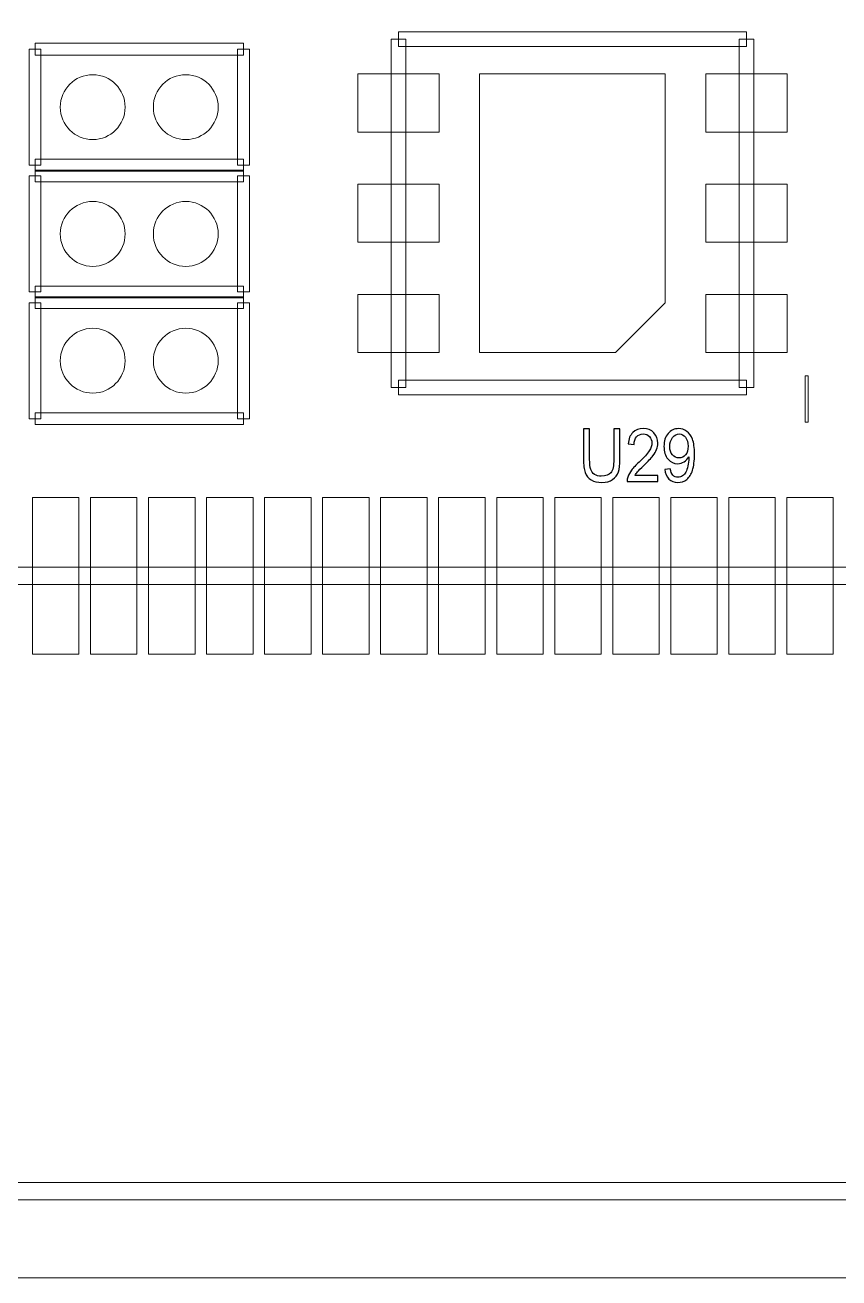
# Model space of a CAD drawing. Header units: millimetres. Extents: x -62 to 58, y -47 to 48.
# Drawn here: x -16.73 to -9.72, y -35.82 to -25.02 of the extents above; entities that cross this region are included whole.
import ezdxf

# ---------------------------------------------------------------- set-up
doc = ezdxf.new("R2010")
doc.units = ezdxf.units.MM
doc.header["$MEASUREMENT"] = 0
for name, color, linetype in [('BG_OUTLINE', 7, 'Continuous'), ('PG_SILKSCREEN_TOP', 7, 'Continuous'), ('PIN_SOLDERMASK_TOP', 7, 'Continuous'), ('RD_SILKSCREEN_TOP', 7, 'Continuous')]:
    doc.layers.add(name, color=color, linetype=linetype)

msp = doc.modelspace()

# ---------------------------------------------------------------- linework, layer by layer
at = {"layer": 'BG_OUTLINE', "lineweight": 9}
msp.add_open_spline([(-39.9999, -35.8165), (-39.9999, -35.8165), (-39.9999, 34.1833), (-39.9999, 34.1833), (-39.9999, 34.1833), (-39.9999, 34.1833), (39.9999, 34.1833), (39.9999, 34.1833), (39.9999, 34.1833), (39.9999, 34.1833), (39.9999, -35.8165), (39.9999, -35.8165), (39.9999, -35.8165), (39.9999, -35.8165), (-39.9999, -35.8165), (-39.9999, -35.8165)], degree=3, knots=[0, 0, 0, 0, 0.25, 0.25, 0.25, 0.25, 0.5, 0.5, 0.5, 0.5, 0.75, 0.75, 0.75, 0.75, 1, 1, 1, 1], dxfattribs=at)
at = {"layer": 'PG_SILKSCREEN_TOP', "lineweight": 9}
for points in [[(-13.5776, -25.1446), (-13.5776, -25.1446), (-13.4506, -25.1446), (-13.4506, -25.1446), (-13.4506, -25.1446), (-13.4506, -25.1446), (-13.4506, -28.1445), (-13.4506, -28.1445), (-13.4506, -28.1445), (-13.4506, -28.1445), (-13.5776, -28.1445), (-13.5776, -28.1445), (-13.5776, -28.1445), (-13.5776, -28.1445), (-13.5776, -25.1446), (-13.5776, -25.1446)], [(-10.5142, -25.0811), (-10.5142, -25.0811), (-10.5142, -25.2081), (-10.5142, -25.2081), (-10.5142, -25.2081), (-10.5142, -25.2081), (-13.5141, -25.2081), (-13.5141, -25.2081), (-13.5141, -25.2081), (-13.5141, -25.2081), (-13.5141, -25.0811), (-13.5141, -25.0811), (-13.5141, -25.0811), (-13.5141, -25.0811), (-10.5142, -25.0811), (-10.5142, -25.0811)], [(-10.4507, -28.1445), (-10.4507, -28.1445), (-10.5777, -28.1445), (-10.5777, -28.1445), (-10.5777, -28.1445), (-10.5777, -28.1445), (-10.5777, -25.1446), (-10.5777, -25.1446), (-10.5777, -25.1446), (-10.5777, -25.1446), (-10.4507, -25.1446), (-10.4507, -25.1446), (-10.4507, -25.1446), (-10.4507, -25.1446), (-10.4507, -28.1445), (-10.4507, -28.1445)], [(-16.5955, -26.23), (-16.5955, -26.23), (-16.6971, -26.23), (-16.6971, -26.23), (-16.6971, -26.23), (-16.6971, -26.23), (-16.6971, -25.2303), (-16.6971, -25.2303), (-16.6971, -25.2303), (-16.6971, -25.2303), (-16.5955, -25.2303), (-16.5955, -25.2303), (-16.5955, -25.2303), (-16.5955, -25.2303), (-16.5955, -26.23), (-16.5955, -26.23)], [(-16.6463, -25.2811), (-16.6463, -25.2811), (-16.6463, -25.1795), (-16.6463, -25.1795), (-16.6463, -25.1795), (-16.6463, -25.1795), (-14.8496, -25.1795), (-14.8496, -25.1795), (-14.8496, -25.1795), (-14.8496, -25.1795), (-14.8496, -25.2811), (-14.8496, -25.2811), (-14.8496, -25.2811), (-14.8496, -25.2811), (-16.6463, -25.2811), (-16.6463, -25.2811)], [(-14.9004, -25.2303), (-14.9004, -25.2303), (-14.7988, -25.2303), (-14.7988, -25.2303), (-14.7988, -25.2303), (-14.7988, -25.2303), (-14.7988, -26.23), (-14.7988, -26.23), (-14.7988, -26.23), (-14.7988, -26.23), (-14.9004, -26.23), (-14.9004, -26.23), (-14.9004, -26.23), (-14.9004, -26.23), (-14.9004, -25.2303), (-14.9004, -25.2303)], [(-14.8496, -26.1792), (-14.8496, -26.1792), (-14.8496, -26.2808), (-14.8496, -26.2808), (-14.8496, -26.2808), (-14.8496, -26.2808), (-16.6463, -26.2808), (-16.6463, -26.2808), (-16.6463, -26.2808), (-16.6463, -26.2808), (-16.6463, -26.1792), (-16.6463, -26.1792), (-16.6463, -26.1792), (-16.6463, -26.1792), (-14.8496, -26.1792), (-14.8496, -26.1792)], [(-16.5955, -27.3222), (-16.5955, -27.3222), (-16.6971, -27.3222), (-16.6971, -27.3222), (-16.6971, -27.3222), (-16.6971, -27.3222), (-16.6971, -26.3225), (-16.6971, -26.3225), (-16.6971, -26.3225), (-16.6971, -26.3225), (-16.5955, -26.3225), (-16.5955, -26.3225), (-16.5955, -26.3225), (-16.5955, -26.3225), (-16.5955, -27.3222), (-16.5955, -27.3222)], [(-16.6463, -26.3733), (-16.6463, -26.3733), (-16.6463, -26.2717), (-16.6463, -26.2717), (-16.6463, -26.2717), (-16.6463, -26.2717), (-14.8496, -26.2717), (-14.8496, -26.2717), (-14.8496, -26.2717), (-14.8496, -26.2717), (-14.8496, -26.3733), (-14.8496, -26.3733), (-14.8496, -26.3733), (-14.8496, -26.3733), (-16.6463, -26.3733), (-16.6463, -26.3733)], [(-14.9004, -26.3225), (-14.9004, -26.3225), (-14.7988, -26.3225), (-14.7988, -26.3225), (-14.7988, -26.3225), (-14.7988, -26.3225), (-14.7988, -27.3222), (-14.7988, -27.3222), (-14.7988, -27.3222), (-14.7988, -27.3222), (-14.9004, -27.3222), (-14.9004, -27.3222), (-14.9004, -27.3222), (-14.9004, -27.3222), (-14.9004, -26.3225), (-14.9004, -26.3225)], [(-14.8496, -27.2714), (-14.8496, -27.2714), (-14.8496, -27.373), (-14.8496, -27.373), (-14.8496, -27.373), (-14.8496, -27.373), (-16.6463, -27.373), (-16.6463, -27.373), (-16.6463, -27.373), (-16.6463, -27.373), (-16.6463, -27.2714), (-16.6463, -27.2714), (-16.6463, -27.2714), (-16.6463, -27.2714), (-14.8496, -27.2714), (-14.8496, -27.2714)], [(-16.5955, -28.4144), (-16.5955, -28.4144), (-16.6971, -28.4144), (-16.6971, -28.4144), (-16.6971, -28.4144), (-16.6971, -28.4144), (-16.6971, -27.4147), (-16.6971, -27.4147), (-16.6971, -27.4147), (-16.6971, -27.4147), (-16.5955, -27.4147), (-16.5955, -27.4147), (-16.5955, -27.4147), (-16.5955, -27.4147), (-16.5955, -28.4144), (-16.5955, -28.4144)], [(-16.6463, -27.4655), (-16.6463, -27.4655), (-16.6463, -27.3639), (-16.6463, -27.3639), (-16.6463, -27.3639), (-16.6463, -27.3639), (-14.8496, -27.3639), (-14.8496, -27.3639), (-14.8496, -27.3639), (-14.8496, -27.3639), (-14.8496, -27.4655), (-14.8496, -27.4655), (-14.8496, -27.4655), (-14.8496, -27.4655), (-16.6463, -27.4655), (-16.6463, -27.4655)], [(-14.9004, -27.4147), (-14.9004, -27.4147), (-14.7988, -27.4147), (-14.7988, -27.4147), (-14.7988, -27.4147), (-14.7988, -27.4147), (-14.7988, -28.4144), (-14.7988, -28.4144), (-14.7988, -28.4144), (-14.7988, -28.4144), (-14.9004, -28.4144), (-14.9004, -28.4144), (-14.9004, -28.4144), (-14.9004, -28.4144), (-14.9004, -27.4147), (-14.9004, -27.4147)], [(-9.9822, -28.0448), (-9.9822, -28.0448), (-9.9822, -28.4447), (-9.9822, -28.4447), (-9.9822, -28.4447), (-9.9822, -28.4447), (-10.0075, -28.4447), (-10.0075, -28.4447), (-10.0075, -28.4447), (-10.0075, -28.4447), (-10.0075, -28.0448), (-10.0075, -28.0448), (-10.0075, -28.0448), (-10.0075, -28.0448), (-9.9822, -28.0448), (-9.9822, -28.0448)], [(-13.5141, -28.208), (-13.5141, -28.208), (-13.5141, -28.081), (-13.5141, -28.081), (-13.5141, -28.081), (-13.5141, -28.081), (-10.5142, -28.081), (-10.5142, -28.081), (-10.5142, -28.081), (-10.5142, -28.081), (-10.5142, -28.208), (-10.5142, -28.208), (-10.5142, -28.208), (-10.5142, -28.208), (-13.5141, -28.208), (-13.5141, -28.208)], [(-14.8496, -28.3636), (-14.8496, -28.3636), (-14.8496, -28.4652), (-14.8496, -28.4652), (-14.8496, -28.4652), (-14.8496, -28.4652), (-16.6463, -28.4652), (-16.6463, -28.4652), (-16.6463, -28.4652), (-16.6463, -28.4652), (-16.6463, -28.3636), (-16.6463, -28.3636), (-16.6463, -28.3636), (-16.6463, -28.3636), (-14.8496, -28.3636), (-14.8496, -28.3636)], [(-1.5173, -29.6937), (-1.5173, -29.6937), (-1.5173, -29.8438), (-1.5173, -29.8438), (-1.5173, -29.8438), (-1.5173, -29.8438), (-22.9174, -29.8438), (-22.9174, -29.8438), (-22.9174, -29.8438), (-22.9174, -29.8438), (-22.9174, -29.6937), (-22.9174, -29.6937), (-22.9174, -29.6937), (-22.9174, -29.6937), (-1.5173, -29.6937), (-1.5173, -29.6937)], [(-22.9174, -35.1437), (-22.9174, -35.1437), (-22.9174, -34.9937), (-22.9174, -34.9937), (-22.9174, -34.9937), (-22.9174, -34.9937), (-1.5173, -34.9937), (-1.5173, -34.9937), (-1.5173, -34.9937), (-1.5173, -34.9937), (-1.5173, -35.1437), (-1.5173, -35.1437), (-1.5173, -35.1437), (-1.5173, -35.1437), (-22.9174, -35.1437), (-22.9174, -35.1437)]]:
    msp.add_open_spline(points, degree=3, knots=[0, 0, 0, 0, 0.25, 0.25, 0.25, 0.25, 0.5, 0.5, 0.5, 0.5, 0.75, 0.75, 0.75, 0.75, 1, 1, 1, 1], dxfattribs=at)
at = {"layer": 'PIN_SOLDERMASK_TOP', "lineweight": 9}
for points, knots in [([(-15.8694, -25.7301), (-15.8694, -25.5758), (-15.9945, -25.4508), (-16.1488, -25.4508), (-16.1488, -25.4508), (-16.3031, -25.4507), (-16.4282, -25.5758), (-16.4282, -25.7301), (-16.4282, -25.7301), (-16.4282, -25.8845), (-16.3031, -26.0095), (-16.1488, -26.0095), (-16.1488, -26.0095), (-15.9945, -26.0096), (-15.8694, -25.8845), (-15.8694, -25.7302)], [0, 0, 0, 0, 0.25, 0.25, 0.25, 0.25, 0.5, 0.5, 0.5, 0.5, 0.75, 0.75, 0.75, 0.75, 1, 1, 1, 1]), ([(-15.0677, -25.7301), (-15.0677, -25.5758), (-15.1928, -25.4508), (-15.3471, -25.4508), (-15.3471, -25.4508), (-15.5014, -25.4507), (-15.6265, -25.5758), (-15.6265, -25.7301), (-15.6265, -25.7301), (-15.6265, -25.8845), (-15.5014, -26.0095), (-15.3471, -26.0095), (-15.3471, -26.0095), (-15.1928, -26.0096), (-15.0677, -25.8845), (-15.0677, -25.7302)], [0, 0, 0, 0, 0.25, 0.25, 0.25, 0.25, 0.5, 0.5, 0.5, 0.5, 0.75, 0.75, 0.75, 0.75, 1, 1, 1, 1]), ([(-13.8641, -25.4445), (-13.8641, -25.4445), (-13.1641, -25.4445), (-13.1641, -25.4445), (-13.1641, -25.4445), (-13.1641, -25.4445), (-13.1641, -25.9445), (-13.1641, -25.9445), (-13.1641, -25.9445), (-13.1641, -25.9445), (-13.8641, -25.9445), (-13.8641, -25.9445), (-13.8641, -25.9445), (-13.8641, -25.9445), (-13.8641, -25.4445), (-13.8641, -25.4445)], [0, 0, 0, 0, 0.25, 0.25, 0.25, 0.25, 0.5, 0.5, 0.5, 0.5, 0.75, 0.75, 0.75, 0.75, 1, 1, 1, 1]), ([(-11.2142, -27.4153), (-11.2142, -27.4153), (-11.6435, -27.8445), (-11.6435, -27.8445), (-11.6435, -27.8445), (-11.6435, -27.8445), (-12.8141, -27.8445), (-12.8141, -27.8445), (-12.8141, -27.8445), (-12.8141, -27.8445), (-12.8141, -25.4446), (-12.8141, -25.4446), (-12.8141, -25.4446), (-12.8141, -25.4446), (-11.2142, -25.4446), (-11.2142, -25.4446), (-11.2142, -25.4446), (-11.2142, -25.4446), (-11.2142, -27.4153), (-11.2142, -27.4153)], [0, 0, 0, 0, 0.2, 0.2, 0.2, 0.2, 0.4, 0.4, 0.4, 0.4, 0.6, 0.6, 0.6, 0.6, 0.8, 0.8, 0.8, 0.8, 1, 1, 1, 1]), ([(-10.8642, -25.4445), (-10.8642, -25.4445), (-10.1642, -25.4445), (-10.1642, -25.4445), (-10.1642, -25.4445), (-10.1642, -25.4445), (-10.1642, -25.9445), (-10.1642, -25.9445), (-10.1642, -25.9445), (-10.1642, -25.9445), (-10.8642, -25.9445), (-10.8642, -25.9445), (-10.8642, -25.9445), (-10.8642, -25.9445), (-10.8642, -25.4445), (-10.8642, -25.4445)], [0, 0, 0, 0, 0.25, 0.25, 0.25, 0.25, 0.5, 0.5, 0.5, 0.5, 0.75, 0.75, 0.75, 0.75, 1, 1, 1, 1]), ([(-13.8641, -26.3946), (-13.8641, -26.3946), (-13.1641, -26.3946), (-13.1641, -26.3946), (-13.1641, -26.3946), (-13.1641, -26.3946), (-13.1641, -26.8946), (-13.1641, -26.8946), (-13.1641, -26.8946), (-13.1641, -26.8946), (-13.8641, -26.8946), (-13.8641, -26.8946), (-13.8641, -26.8946), (-13.8641, -26.8946), (-13.8641, -26.3946), (-13.8641, -26.3946)], [0, 0, 0, 0, 0.25, 0.25, 0.25, 0.25, 0.5, 0.5, 0.5, 0.5, 0.75, 0.75, 0.75, 0.75, 1, 1, 1, 1]), ([(-10.8642, -26.3946), (-10.8642, -26.3946), (-10.1642, -26.3946), (-10.1642, -26.3946), (-10.1642, -26.3946), (-10.1642, -26.3946), (-10.1642, -26.8946), (-10.1642, -26.8946), (-10.1642, -26.8946), (-10.1642, -26.8946), (-10.8642, -26.8946), (-10.8642, -26.8946), (-10.8642, -26.8946), (-10.8642, -26.8946), (-10.8642, -26.3946), (-10.8642, -26.3946)], [0, 0, 0, 0, 0.25, 0.25, 0.25, 0.25, 0.5, 0.5, 0.5, 0.5, 0.75, 0.75, 0.75, 0.75, 1, 1, 1, 1]), ([(-15.8694, -26.8224), (-15.8694, -26.668), (-15.9945, -26.543), (-16.1488, -26.543), (-16.1488, -26.543), (-16.3031, -26.5429), (-16.4282, -26.668), (-16.4282, -26.8223), (-16.4282, -26.8223), (-16.4282, -26.9767), (-16.3031, -27.1017), (-16.1488, -27.1017), (-16.1488, -27.1017), (-15.9945, -27.1018), (-15.8694, -26.9767), (-15.8694, -26.8224)], [0, 0, 0, 0, 0.25, 0.25, 0.25, 0.25, 0.5, 0.5, 0.5, 0.5, 0.75, 0.75, 0.75, 0.75, 1, 1, 1, 1]), ([(-15.0677, -26.8224), (-15.0677, -26.668), (-15.1928, -26.543), (-15.3471, -26.543), (-15.3471, -26.543), (-15.5014, -26.5429), (-15.6265, -26.668), (-15.6265, -26.8223), (-15.6265, -26.8223), (-15.6265, -26.9767), (-15.5014, -27.1017), (-15.3471, -27.1017), (-15.3471, -27.1017), (-15.1928, -27.1018), (-15.0677, -26.9767), (-15.0677, -26.8224)], [0, 0, 0, 0, 0.25, 0.25, 0.25, 0.25, 0.5, 0.5, 0.5, 0.5, 0.75, 0.75, 0.75, 0.75, 1, 1, 1, 1]), ([(-13.8641, -27.3446), (-13.8641, -27.3446), (-13.1641, -27.3446), (-13.1641, -27.3446), (-13.1641, -27.3446), (-13.1641, -27.3446), (-13.1641, -27.8446), (-13.1641, -27.8446), (-13.1641, -27.8446), (-13.1641, -27.8446), (-13.8641, -27.8446), (-13.8641, -27.8446), (-13.8641, -27.8446), (-13.8641, -27.8446), (-13.8641, -27.3446), (-13.8641, -27.3446)], [0, 0, 0, 0, 0.25, 0.25, 0.25, 0.25, 0.5, 0.5, 0.5, 0.5, 0.75, 0.75, 0.75, 0.75, 1, 1, 1, 1]), ([(-10.8642, -27.3446), (-10.8642, -27.3446), (-10.1642, -27.3446), (-10.1642, -27.3446), (-10.1642, -27.3446), (-10.1642, -27.3446), (-10.1642, -27.8446), (-10.1642, -27.8446), (-10.1642, -27.8446), (-10.1642, -27.8446), (-10.8642, -27.8446), (-10.8642, -27.8446), (-10.8642, -27.8446), (-10.8642, -27.8446), (-10.8642, -27.3446), (-10.8642, -27.3446)], [0, 0, 0, 0, 0.25, 0.25, 0.25, 0.25, 0.5, 0.5, 0.5, 0.5, 0.75, 0.75, 0.75, 0.75, 1, 1, 1, 1]), ([(-15.8694, -27.9146), (-15.8694, -27.7602), (-15.9945, -27.6352), (-16.1488, -27.6352), (-16.1488, -27.6352), (-16.3031, -27.6351), (-16.4282, -27.7602), (-16.4282, -27.9145), (-16.4282, -27.9145), (-16.4282, -28.0689), (-16.3031, -28.1939), (-16.1488, -28.1939), (-16.1488, -28.1939), (-15.9945, -28.194), (-15.8694, -28.0689), (-15.8694, -27.9146)], [0, 0, 0, 0, 0.25, 0.25, 0.25, 0.25, 0.5, 0.5, 0.5, 0.5, 0.75, 0.75, 0.75, 0.75, 1, 1, 1, 1]), ([(-15.0677, -27.9146), (-15.0677, -27.7602), (-15.1928, -27.6352), (-15.3471, -27.6352), (-15.3471, -27.6352), (-15.5014, -27.6351), (-15.6265, -27.7602), (-15.6265, -27.9145), (-15.6265, -27.9145), (-15.6265, -28.0689), (-15.5014, -28.1939), (-15.3471, -28.1939), (-15.3471, -28.1939), (-15.1928, -28.194), (-15.0677, -28.0689), (-15.0677, -27.9146)], [0, 0, 0, 0, 0.25, 0.25, 0.25, 0.25, 0.5, 0.5, 0.5, 0.5, 0.75, 0.75, 0.75, 0.75, 1, 1, 1, 1]), ([(-16.2674, -29.0937), (-16.2674, -29.0937), (-16.2674, -30.4438), (-16.2674, -30.4438), (-16.2674, -30.4438), (-16.2674, -30.4438), (-16.6674, -30.4438), (-16.6674, -30.4438), (-16.6674, -30.4438), (-16.6674, -30.4438), (-16.6674, -29.0937), (-16.6674, -29.0937), (-16.6674, -29.0937), (-16.6674, -29.0937), (-16.2674, -29.0937), (-16.2674, -29.0937)], [0, 0, 0, 0, 0.25, 0.25, 0.25, 0.25, 0.5, 0.5, 0.5, 0.5, 0.75, 0.75, 0.75, 0.75, 1, 1, 1, 1]), ([(-15.7674, -29.0937), (-15.7674, -29.0937), (-15.7674, -30.4438), (-15.7674, -30.4438), (-15.7674, -30.4438), (-15.7674, -30.4438), (-16.1674, -30.4438), (-16.1674, -30.4438), (-16.1674, -30.4438), (-16.1674, -30.4438), (-16.1674, -29.0937), (-16.1674, -29.0937), (-16.1674, -29.0937), (-16.1674, -29.0937), (-15.7674, -29.0937), (-15.7674, -29.0937)], [0, 0, 0, 0, 0.25, 0.25, 0.25, 0.25, 0.5, 0.5, 0.5, 0.5, 0.75, 0.75, 0.75, 0.75, 1, 1, 1, 1]), ([(-15.2674, -29.0937), (-15.2674, -29.0937), (-15.2674, -30.4438), (-15.2674, -30.4438), (-15.2674, -30.4438), (-15.2674, -30.4438), (-15.6674, -30.4438), (-15.6674, -30.4438), (-15.6674, -30.4438), (-15.6674, -30.4438), (-15.6674, -29.0937), (-15.6674, -29.0937), (-15.6674, -29.0937), (-15.6674, -29.0937), (-15.2674, -29.0937), (-15.2674, -29.0937)], [0, 0, 0, 0, 0.25, 0.25, 0.25, 0.25, 0.5, 0.5, 0.5, 0.5, 0.75, 0.75, 0.75, 0.75, 1, 1, 1, 1]), ([(-14.7674, -29.0937), (-14.7674, -29.0937), (-14.7674, -30.4438), (-14.7674, -30.4438), (-14.7674, -30.4438), (-14.7674, -30.4438), (-15.1674, -30.4438), (-15.1674, -30.4438), (-15.1674, -30.4438), (-15.1674, -30.4438), (-15.1674, -29.0937), (-15.1674, -29.0937), (-15.1674, -29.0937), (-15.1674, -29.0937), (-14.7674, -29.0937), (-14.7674, -29.0937)], [0, 0, 0, 0, 0.25, 0.25, 0.25, 0.25, 0.5, 0.5, 0.5, 0.5, 0.75, 0.75, 0.75, 0.75, 1, 1, 1, 1]), ([(-14.2674, -29.0937), (-14.2674, -29.0937), (-14.2674, -30.4438), (-14.2674, -30.4438), (-14.2674, -30.4438), (-14.2674, -30.4438), (-14.6674, -30.4438), (-14.6674, -30.4438), (-14.6674, -30.4438), (-14.6674, -30.4438), (-14.6674, -29.0937), (-14.6674, -29.0937), (-14.6674, -29.0937), (-14.6674, -29.0937), (-14.2674, -29.0937), (-14.2674, -29.0937)], [0, 0, 0, 0, 0.25, 0.25, 0.25, 0.25, 0.5, 0.5, 0.5, 0.5, 0.75, 0.75, 0.75, 0.75, 1, 1, 1, 1]), ([(-13.7674, -29.0937), (-13.7674, -29.0937), (-13.7674, -30.4438), (-13.7674, -30.4438), (-13.7674, -30.4438), (-13.7674, -30.4438), (-14.1674, -30.4438), (-14.1674, -30.4438), (-14.1674, -30.4438), (-14.1674, -30.4438), (-14.1674, -29.0937), (-14.1674, -29.0937), (-14.1674, -29.0937), (-14.1674, -29.0937), (-13.7674, -29.0937), (-13.7674, -29.0937)], [0, 0, 0, 0, 0.25, 0.25, 0.25, 0.25, 0.5, 0.5, 0.5, 0.5, 0.75, 0.75, 0.75, 0.75, 1, 1, 1, 1]), ([(-13.2674, -29.0937), (-13.2674, -29.0937), (-13.2674, -30.4438), (-13.2674, -30.4438), (-13.2674, -30.4438), (-13.2674, -30.4438), (-13.6674, -30.4438), (-13.6674, -30.4438), (-13.6674, -30.4438), (-13.6674, -30.4438), (-13.6674, -29.0937), (-13.6674, -29.0937), (-13.6674, -29.0937), (-13.6674, -29.0937), (-13.2674, -29.0937), (-13.2674, -29.0937)], [0, 0, 0, 0, 0.25, 0.25, 0.25, 0.25, 0.5, 0.5, 0.5, 0.5, 0.75, 0.75, 0.75, 0.75, 1, 1, 1, 1]), ([(-12.7674, -29.0937), (-12.7674, -29.0937), (-12.7674, -30.4438), (-12.7674, -30.4438), (-12.7674, -30.4438), (-12.7674, -30.4438), (-13.1674, -30.4438), (-13.1674, -30.4438), (-13.1674, -30.4438), (-13.1674, -30.4438), (-13.1674, -29.0937), (-13.1674, -29.0937), (-13.1674, -29.0937), (-13.1674, -29.0937), (-12.7674, -29.0937), (-12.7674, -29.0937)], [0, 0, 0, 0, 0.25, 0.25, 0.25, 0.25, 0.5, 0.5, 0.5, 0.5, 0.75, 0.75, 0.75, 0.75, 1, 1, 1, 1]), ([(-12.2674, -29.0937), (-12.2674, -29.0937), (-12.2674, -30.4438), (-12.2674, -30.4438), (-12.2674, -30.4438), (-12.2674, -30.4438), (-12.6674, -30.4438), (-12.6674, -30.4438), (-12.6674, -30.4438), (-12.6674, -30.4438), (-12.6674, -29.0937), (-12.6674, -29.0937), (-12.6674, -29.0937), (-12.6674, -29.0937), (-12.2674, -29.0937), (-12.2674, -29.0937)], [0, 0, 0, 0, 0.25, 0.25, 0.25, 0.25, 0.5, 0.5, 0.5, 0.5, 0.75, 0.75, 0.75, 0.75, 1, 1, 1, 1]), ([(-11.7673, -29.0937), (-11.7673, -29.0937), (-11.7673, -30.4438), (-11.7673, -30.4438), (-11.7673, -30.4438), (-11.7673, -30.4438), (-12.1673, -30.4438), (-12.1673, -30.4438), (-12.1673, -30.4438), (-12.1673, -30.4438), (-12.1673, -29.0937), (-12.1673, -29.0937), (-12.1673, -29.0937), (-12.1673, -29.0937), (-11.7673, -29.0937), (-11.7673, -29.0937)], [0, 0, 0, 0, 0.25, 0.25, 0.25, 0.25, 0.5, 0.5, 0.5, 0.5, 0.75, 0.75, 0.75, 0.75, 1, 1, 1, 1]), ([(-11.2673, -29.0937), (-11.2673, -29.0937), (-11.2673, -30.4438), (-11.2673, -30.4438), (-11.2673, -30.4438), (-11.2673, -30.4438), (-11.6673, -30.4438), (-11.6673, -30.4438), (-11.6673, -30.4438), (-11.6673, -30.4438), (-11.6673, -29.0937), (-11.6673, -29.0937), (-11.6673, -29.0937), (-11.6673, -29.0937), (-11.2673, -29.0937), (-11.2673, -29.0937)], [0, 0, 0, 0, 0.25, 0.25, 0.25, 0.25, 0.5, 0.5, 0.5, 0.5, 0.75, 0.75, 0.75, 0.75, 1, 1, 1, 1]), ([(-10.7673, -29.0937), (-10.7673, -29.0937), (-10.7673, -30.4438), (-10.7673, -30.4438), (-10.7673, -30.4438), (-10.7673, -30.4438), (-11.1673, -30.4438), (-11.1673, -30.4438), (-11.1673, -30.4438), (-11.1673, -30.4438), (-11.1673, -29.0937), (-11.1673, -29.0937), (-11.1673, -29.0937), (-11.1673, -29.0937), (-10.7673, -29.0937), (-10.7673, -29.0937)], [0, 0, 0, 0, 0.25, 0.25, 0.25, 0.25, 0.5, 0.5, 0.5, 0.5, 0.75, 0.75, 0.75, 0.75, 1, 1, 1, 1]), ([(-10.2673, -29.0937), (-10.2673, -29.0937), (-10.2673, -30.4438), (-10.2673, -30.4438), (-10.2673, -30.4438), (-10.2673, -30.4438), (-10.6673, -30.4438), (-10.6673, -30.4438), (-10.6673, -30.4438), (-10.6673, -30.4438), (-10.6673, -29.0937), (-10.6673, -29.0937), (-10.6673, -29.0937), (-10.6673, -29.0937), (-10.2673, -29.0937), (-10.2673, -29.0937)], [0, 0, 0, 0, 0.25, 0.25, 0.25, 0.25, 0.5, 0.5, 0.5, 0.5, 0.75, 0.75, 0.75, 0.75, 1, 1, 1, 1]), ([(-9.7673, -29.0937), (-9.7673, -29.0937), (-9.7673, -30.4438), (-9.7673, -30.4438), (-9.7673, -30.4438), (-9.7673, -30.4438), (-10.1673, -30.4438), (-10.1673, -30.4438), (-10.1673, -30.4438), (-10.1673, -30.4438), (-10.1673, -29.0937), (-10.1673, -29.0937), (-10.1673, -29.0937), (-10.1673, -29.0937), (-9.7673, -29.0937), (-9.7673, -29.0937)], [0, 0, 0, 0, 0.25, 0.25, 0.25, 0.25, 0.5, 0.5, 0.5, 0.5, 0.75, 0.75, 0.75, 0.75, 1, 1, 1, 1])]:
    msp.add_open_spline(points, degree=3, knots=knots, dxfattribs=at)
at = {"layer": 'RD_SILKSCREEN_TOP', "color": 142}
for points, knots in [([(-11.6578, -28.5014), (-11.6578, -28.5014), (-11.6047, -28.5014), (-11.6047, -28.5014), (-11.6047, -28.5014), (-11.6047, -28.5014), (-11.6047, -28.7641), (-11.6047, -28.7641), (-11.6047, -28.7641), (-11.6047, -28.8097), (-11.6093, -28.846), (-11.6184, -28.8729), (-11.6184, -28.8729), (-11.6276, -28.8998), (-11.6439, -28.9216), (-11.6677, -28.9384), (-11.6677, -28.9384), (-11.6915, -28.9554), (-11.7225, -28.9637), (-11.7611, -28.9637), (-11.7611, -28.9637), (-11.7986, -28.9637), (-11.8293, -28.9564), (-11.853, -28.9417), (-11.853, -28.9417), (-11.8769, -28.9271), (-11.894, -28.9058), (-11.9041, -28.878), (-11.9041, -28.878), (-11.9143, -28.8502), (-11.9193, -28.8123), (-11.9193, -28.7641), (-11.9193, -28.7641), (-11.9193, -28.7641), (-11.9193, -28.5014), (-11.9193, -28.5014), (-11.9193, -28.5014), (-11.9193, -28.5014), (-11.8664, -28.5014), (-11.8664, -28.5014), (-11.8664, -28.5014), (-11.8664, -28.5014), (-11.8664, -28.7638), (-11.8664, -28.7638), (-11.8664, -28.7638), (-11.8664, -28.8033), (-11.8632, -28.8324), (-11.8567, -28.851), (-11.8567, -28.851), (-11.8503, -28.8697), (-11.8391, -28.8841), (-11.8235, -28.8943), (-11.8235, -28.8943), (-11.8078, -28.9045), (-11.7885, -28.9095), (-11.7657, -28.9095), (-11.7657, -28.9095), (-11.7268, -28.9095), (-11.6991, -28.8995), (-11.6825, -28.8794), (-11.6825, -28.8794), (-11.666, -28.8594), (-11.6578, -28.8209), (-11.6578, -28.7638), (-11.6578, -28.7638), (-11.6578, -28.7638), (-11.6578, -28.5014), (-11.6578, -28.5014)], [0, 0, 0, 0, 0.0588235, 0.0588235, 0.0588235, 0.0588235, 0.1176471, 0.1176471, 0.1176471, 0.1176471, 0.1764706, 0.1764706, 0.1764706, 0.1764706, 0.2352941, 0.2352941, 0.2352941, 0.2352941, 0.2941176, 0.2941176, 0.2941176, 0.2941176, 0.3529412, 0.3529412, 0.3529412, 0.3529412, 0.4117647, 0.4117647, 0.4117647, 0.4117647, 0.4705882, 0.4705882, 0.4705882, 0.4705882, 0.5294118, 0.5294118, 0.5294118, 0.5294118, 0.5882353, 0.5882353, 0.5882353, 0.5882353, 0.6470588, 0.6470588, 0.6470588, 0.6470588, 0.7058824, 0.7058824, 0.7058824, 0.7058824, 0.7647059, 0.7647059, 0.7647059, 0.7647059, 0.8235294, 0.8235294, 0.8235294, 0.8235294, 0.8823529, 0.8823529, 0.8823529, 0.8823529, 0.9411765, 0.9411765, 0.9411765, 0.9411765, 1, 1, 1, 1]), ([(-11.2784, -28.9023), (-11.2784, -28.9023), (-11.2784, -28.956), (-11.2784, -28.956), (-11.2784, -28.956), (-11.2784, -28.956), (-11.5427, -28.956), (-11.5427, -28.956), (-11.5427, -28.956), (-11.5432, -28.9426), (-11.5412, -28.9296), (-11.5371, -28.9173), (-11.5371, -28.9173), (-11.5304, -28.8967), (-11.5196, -28.8766), (-11.5048, -28.8567), (-11.5048, -28.8567), (-11.4898, -28.8369), (-11.4684, -28.814), (-11.4405, -28.7879), (-11.4405, -28.7879), (-11.397, -28.7474), (-11.3676, -28.7153), (-11.3523, -28.6916), (-11.3523, -28.6916), (-11.3371, -28.668), (-11.3294, -28.6456), (-11.3294, -28.6245), (-11.3294, -28.6245), (-11.3294, -28.6024), (-11.3364, -28.5838), (-11.3503, -28.5685), (-11.3503, -28.5685), (-11.3643, -28.5534), (-11.3824, -28.5458), (-11.4047, -28.5458), (-11.4047, -28.5458), (-11.4284, -28.5458), (-11.4473, -28.5538), (-11.4614, -28.57), (-11.4614, -28.57), (-11.4757, -28.5861), (-11.4829, -28.6084), (-11.4831, -28.6369), (-11.4831, -28.6369), (-11.4831, -28.6369), (-11.5336, -28.6311), (-11.5336, -28.6311), (-11.5336, -28.6311), (-11.53, -28.5882), (-11.517, -28.5556), (-11.4945, -28.5332), (-11.4945, -28.5332), (-11.472, -28.5108), (-11.4416, -28.4995), (-11.4036, -28.4995), (-11.4036, -28.4995), (-11.3652, -28.4995), (-11.3349, -28.5117), (-11.3125, -28.5358), (-11.3125, -28.5358), (-11.2901, -28.5601), (-11.2789, -28.59), (-11.2789, -28.6258), (-11.2789, -28.6258), (-11.2789, -28.644), (-11.2821, -28.6619), (-11.2887, -28.6795), (-11.2887, -28.6795), (-11.2953, -28.697), (-11.3062, -28.7155), (-11.3214, -28.7349), (-11.3214, -28.7349), (-11.3365, -28.7544), (-11.3618, -28.7811), (-11.3971, -28.8149), (-11.3971, -28.8149), (-11.4266, -28.8431), (-11.4454, -28.8621), (-11.4538, -28.8722), (-11.4538, -28.8722), (-11.4622, -28.8821), (-11.4691, -28.8922), (-11.4746, -28.9023), (-11.4746, -28.9023), (-11.4746, -28.9023), (-11.2784, -28.9023), (-11.2784, -28.9023)], [0, 0, 0, 0, 0.0454545, 0.0454545, 0.0454545, 0.0454545, 0.0909091, 0.0909091, 0.0909091, 0.0909091, 0.1363636, 0.1363636, 0.1363636, 0.1363636, 0.1818182, 0.1818182, 0.1818182, 0.1818182, 0.2272727, 0.2272727, 0.2272727, 0.2272727, 0.2727273, 0.2727273, 0.2727273, 0.2727273, 0.3181818, 0.3181818, 0.3181818, 0.3181818, 0.3636364, 0.3636364, 0.3636364, 0.3636364, 0.4090909, 0.4090909, 0.4090909, 0.4090909, 0.4545455, 0.4545455, 0.4545455, 0.4545455, 0.5, 0.5, 0.5, 0.5, 0.5454545, 0.5454545, 0.5454545, 0.5454545, 0.5909091, 0.5909091, 0.5909091, 0.5909091, 0.6363636, 0.6363636, 0.6363636, 0.6363636, 0.6818182, 0.6818182, 0.6818182, 0.6818182, 0.7272727, 0.7272727, 0.7272727, 0.7272727, 0.7727273, 0.7727273, 0.7727273, 0.7727273, 0.8181818, 0.8181818, 0.8181818, 0.8181818, 0.8636364, 0.8636364, 0.8636364, 0.8636364, 0.9090909, 0.9090909, 0.9090909, 0.9090909, 0.9545455, 0.9545455, 0.9545455, 0.9545455, 1, 1, 1, 1]), ([(-11.2184, -28.8509), (-11.2184, -28.8509), (-11.1711, -28.8459), (-11.1711, -28.8459), (-11.1711, -28.8459), (-11.1671, -28.8711), (-11.1595, -28.8894), (-11.1482, -28.9009), (-11.1482, -28.9009), (-11.137, -28.9122), (-11.1225, -28.9179), (-11.1048, -28.9179), (-11.1048, -28.9179), (-11.0897, -28.9179), (-11.0765, -28.914), (-11.0652, -28.906), (-11.0652, -28.906), (-11.0538, -28.8982), (-11.0445, -28.8877), (-11.0372, -28.8746), (-11.0372, -28.8746), (-11.0299, -28.8615), (-11.0238, -28.8437), (-11.0189, -28.8215), (-11.0189, -28.8215), (-11.014, -28.7992), (-11.0115, -28.7764), (-11.0115, -28.7532), (-11.0115, -28.7532), (-11.0115, -28.7508), (-11.0116, -28.747), (-11.0117, -28.7421), (-11.0117, -28.7421), (-11.0217, -28.7598), (-11.0351, -28.7743), (-11.052, -28.7853), (-11.052, -28.7853), (-11.069, -28.7964), (-11.0875, -28.8019), (-11.1072, -28.8019), (-11.1072, -28.8019), (-11.1404, -28.8019), (-11.1685, -28.7883), (-11.1913, -28.7609), (-11.1913, -28.7609), (-11.2142, -28.7336), (-11.2257, -28.6978), (-11.2257, -28.6531), (-11.2257, -28.6531), (-11.2257, -28.607), (-11.2138, -28.5699), (-11.1899, -28.5418), (-11.1899, -28.5418), (-11.1659, -28.5136), (-11.1359, -28.4995), (-11.0999, -28.4995), (-11.0999, -28.4995), (-11.0739, -28.4995), (-11.0502, -28.5076), (-11.0285, -28.5235), (-11.0285, -28.5235), (-11.0071, -28.5393), (-10.9906, -28.5621), (-10.9794, -28.5915), (-10.9794, -28.5915), (-10.9683, -28.6209), (-10.9627, -28.6636), (-10.9627, -28.7195), (-10.9627, -28.7195), (-10.9627, -28.7775), (-10.9682, -28.8237), (-10.9793, -28.8582), (-10.9793, -28.8582), (-10.9904, -28.8926), (-11.0069, -28.9187), (-11.0288, -28.9367), (-11.0288, -28.9367), (-11.0508, -28.9547), (-11.0764, -28.9637), (-11.1059, -28.9637), (-11.1059, -28.9637), (-11.1372, -28.9637), (-11.1627, -28.9539), (-11.1825, -28.9341), (-11.1825, -28.9341), (-11.2024, -28.9144), (-11.2143, -28.8867), (-11.2184, -28.8509)], [0, 0, 0, 0, 0.0454545, 0.0454545, 0.0454545, 0.0454545, 0.0909091, 0.0909091, 0.0909091, 0.0909091, 0.1363636, 0.1363636, 0.1363636, 0.1363636, 0.1818182, 0.1818182, 0.1818182, 0.1818182, 0.2272727, 0.2272727, 0.2272727, 0.2272727, 0.2727273, 0.2727273, 0.2727273, 0.2727273, 0.3181818, 0.3181818, 0.3181818, 0.3181818, 0.3636364, 0.3636364, 0.3636364, 0.3636364, 0.4090909, 0.4090909, 0.4090909, 0.4090909, 0.4545455, 0.4545455, 0.4545455, 0.4545455, 0.5, 0.5, 0.5, 0.5, 0.5454545, 0.5454545, 0.5454545, 0.5454545, 0.5909091, 0.5909091, 0.5909091, 0.5909091, 0.6363636, 0.6363636, 0.6363636, 0.6363636, 0.6818182, 0.6818182, 0.6818182, 0.6818182, 0.7272727, 0.7272727, 0.7272727, 0.7272727, 0.7727273, 0.7727273, 0.7727273, 0.7727273, 0.8181818, 0.8181818, 0.8181818, 0.8181818, 0.8636364, 0.8636364, 0.8636364, 0.8636364, 0.9090909, 0.9090909, 0.9090909, 0.9090909, 0.9545455, 0.9545455, 0.9545455, 0.9545455, 1, 1, 1, 1]), ([(-11.0173, -28.6502), (-11.0173, -28.6183), (-11.0248, -28.5928), (-11.0397, -28.574), (-11.0397, -28.574), (-11.0548, -28.5552), (-11.0728, -28.5458), (-11.0939, -28.5458), (-11.0939, -28.5458), (-11.1158, -28.5458), (-11.1347, -28.556), (-11.151, -28.5762), (-11.151, -28.5762), (-11.1671, -28.5965), (-11.1752, -28.6227), (-11.1752, -28.6549), (-11.1752, -28.6549), (-11.1752, -28.6839), (-11.1675, -28.7074), (-11.1521, -28.7255), (-11.1521, -28.7255), (-11.1368, -28.7436), (-11.1179, -28.7526), (-11.0953, -28.7526), (-11.0953, -28.7526), (-11.0725, -28.7526), (-11.0539, -28.7436), (-11.0393, -28.7255), (-11.0393, -28.7255), (-11.0245, -28.7074), (-11.0173, -28.6823), (-11.0173, -28.6502)], [0, 0, 0, 0, 0.125, 0.125, 0.125, 0.125, 0.25, 0.25, 0.25, 0.25, 0.375, 0.375, 0.375, 0.375, 0.5, 0.5, 0.5, 0.5, 0.625, 0.625, 0.625, 0.625, 0.75, 0.75, 0.75, 0.75, 0.875, 0.875, 0.875, 0.875, 1, 1, 1, 1])]:
    msp.add_open_spline(points, degree=3, knots=knots, dxfattribs=at)

doc.saveas('drawing.dxf')
